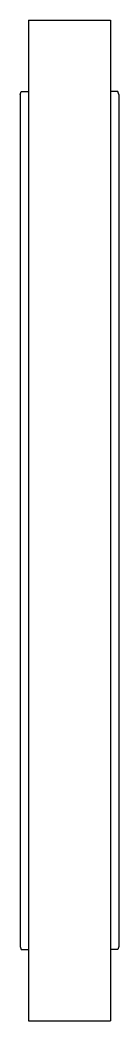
# Model space of a CAD drawing. Extents: x -345 to 345, y -3500 to 3500.
import ezdxf

# ---------------------------------------------------------------- set-up
doc = ezdxf.new("R2010")
doc.units = 0
doc.header["$MEASUREMENT"] = 0
doc.linetypes.add('LTYPE_1', pattern=[43.75, 0, -43.75])
doc.layers.add('KASETA', color=1, linetype='LTYPE_1')

msp = doc.modelspace()

# ---------------------------------------------------------------- linework, layer by layer
at = {"layer": 'KASETA', "color": 40, "linetype": 'Continuous'}
for p, q in [((-285, 3500), (285, 3500)), ((-285, 3500), (-285, -3500)), ((-285, 3500), (285, 3500)), ((-285, 3500), (-285, -3500)), ((285, 3500), (285, -3500)), ((285, 3500), (285, -3500)), ((-345, 2978), (-337.4, 3000)), ((-345, 2978), (-345, -2978)), ((-337.4, 3000), (-285, 3000)), ((337.4, 3000), (285, 3000)), ((345, 2978), (337.4, 3000)), ((345, 2978), (345, -2978)), ((-345, -2978), (-337.4, -3000)), ((-337.4, -3000), (-285, -3000)), ((337.4, -3000), (285, -3000)), ((345, -2978), (337.4, -3000)), ((-285, -3500), (285, -3500)), ((-285, -3500), (285, -3500))]:
    msp.add_line(p, q, dxfattribs=at)

doc.saveas('drawing.dxf')
